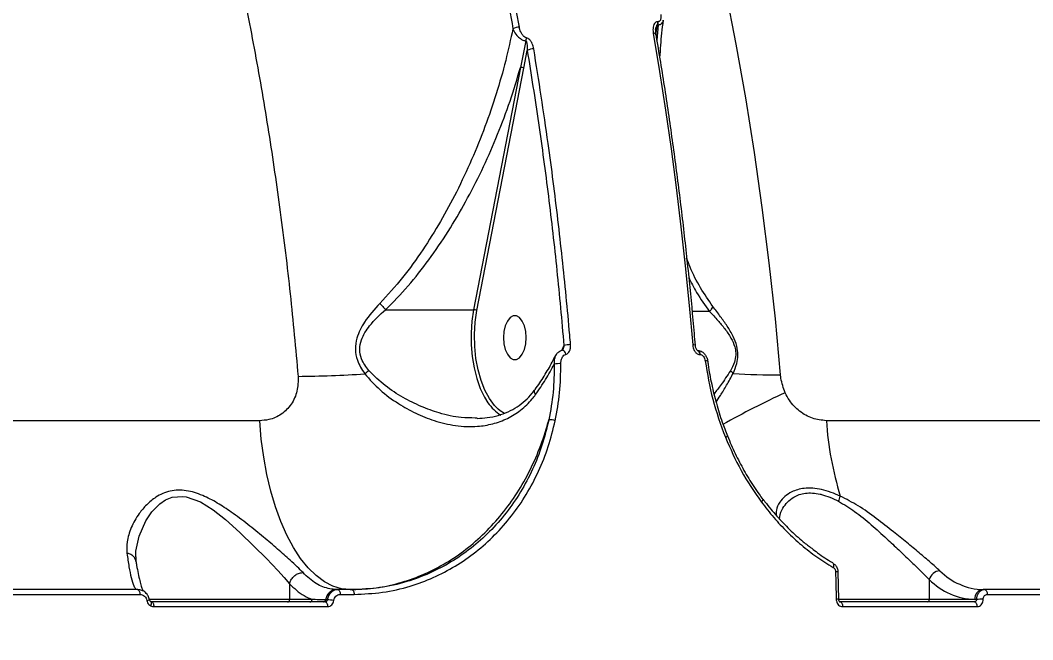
# Model space of a CAD drawing. Header units: millimetres. Extents: x -5517 to 6387, y -5295 to 6147.
# Drawn here: x 2240 to 2446.6, y 1505.1 to 1631.6 of the extents above; entities that cross this region are included whole.
import ezdxf

# ---------------------------------------------------------------- set-up
doc = ezdxf.new("R2010")
doc.units = ezdxf.units.MM
for name, color, linetype in [('DIKOM_ОБЪЕКТ', 7, 'Continuous'), ('DIKOM_РАЗМЕР_ЗОНА', 7, 'Continuous'), ('DIKOM_РАЗМЕР_ОБЪЕКТА', 7, 'Continuous')]:
    doc.layers.add(name, color=color, linetype=linetype)
doc.styles.add('style1', font='arial.ttf', dxfattribs={"width": 0.8})
doc.dimstyles.new('1-50', dxfattribs={"dimtxt": 300, "dimasz": 200, "dimexe": 100, "dimexo": 0, "dimgap": 100, "dimtad": 1, "dimtxsty": 'style1', "dimcen": 200, "dimclrd": 7, "dimclre": 7, "dimclrt": 7, "dimadec": 1, "dimazin": 2, "dimtfac": 1, "dimtmove": 0, "dimatfit": 2, "dimfxl": 0, "dimlwd": 25, "dimlwe": 18, "dimarcsym": 0})

# ---------------------------------------------------------------- blocks, each defined once
blk = doc.blocks.new('*D0')
at = {"layer": 'Defpoints', "color": 0, "transparency": 16777216}
for p in [(3079.07, 4135.26), (-4405.35, -2652.69), (-1397.56, -2652.69)]:
    blk.add_point(p, dxfattribs=at)
at = {"layer": 'DIKOM_РАЗМЕР_ОБЪЕКТА', "color": 7, "lineweight": 18, "transparency": 16777216}
for p, q in [((3079.07, 4135.26), (-4505.35, 4135.26)), ((-1397.56, -2652.69), (-4505.35, -2652.69))]:
    blk.add_line(p, q, dxfattribs=at)
at = {"layer": 'DIKOM_РАЗМЕР_ОБЪЕКТА', "color": 7, "lineweight": 25, "transparency": 16777216}
blk.add_line((-4405.35, 3935.26), (-4405.35, -2452.69), dxfattribs=at)
at = {"layer": 'DIKOM_РАЗМЕР_ОБЪЕКТА', "color": 7, "transparency": 16777216}
for points in [[(-4438.68, 3935.26), (-4372.02, 3935.26), (-4405.35, 4135.26)], [(-4438.68, -2452.69), (-4372.02, -2452.69), (-4405.35, -2652.69)]]:
    blk.add_solid(points, dxfattribs=at)
at = {"layer": 'DIKOM_РАЗМЕР_ОБЪЕКТА', "color": 7, "transparency": 16777216, "insert": (-4658.52, 741.29), "char_height": 300, "attachment_point": 5, "rotation": 90, "style": 'style1'}
blk.add_mtext('6800', dxfattribs=at)
blk = doc.blocks.new('*D1')
at = {"layer": 'Defpoints', "color": 0, "transparency": 16777216}
for p in [(2817.72, 6146.72), (-5067.27, -4152.08), (-1897.56, -4152.08)]:
    blk.add_point(p, dxfattribs=at)
at = {"layer": 'DIKOM_РАЗМЕР_ЗОНА', "color": 7, "lineweight": 18, "transparency": 16777216}
for p, q in [((2817.72, 6146.72), (-5167.27, 6146.72)), ((-1897.56, -4152.08), (-5167.27, -4152.08))]:
    blk.add_line(p, q, dxfattribs=at)
at = {"layer": 'DIKOM_РАЗМЕР_ЗОНА', "color": 7, "lineweight": 25, "transparency": 16777216}
blk.add_line((-5067.27, 5946.72), (-5067.27, -3952.08), dxfattribs=at)
at = {"layer": 'DIKOM_РАЗМЕР_ЗОНА', "color": 7, "transparency": 16777216}
for points in [[(-5100.61, 5946.72), (-5033.94, 5946.72), (-5067.27, 6146.72)], [(-5100.61, -3952.08), (-5033.94, -3952.08), (-5067.27, -4152.08)]]:
    blk.add_solid(points, dxfattribs=at)
at = {"layer": 'DIKOM_РАЗМЕР_ЗОНА', "color": 7, "transparency": 16777216, "insert": (-5320.45, 939.42), "char_height": 300, "attachment_point": 5, "rotation": 90, "style": 'style1'}
blk.add_mtext('10200', dxfattribs=at)
blk = doc.blocks.new('*D2')
at = {"layer": 'Defpoints', "color": 0, "transparency": 16777216}
for p in [(4491.49, 3838.97), (-2445.56, 374.31), (4491.49, -4687.8)]:
    blk.add_point(p, dxfattribs=at)
at = {"layer": 'DIKOM_РАЗМЕР_ОБЪЕКТА', "color": 7, "lineweight": 18, "transparency": 16777216}
for p, q in [((4491.49, 3838.97), (4491.49, -4787.8)), ((-2445.56, 374.31), (-2445.56, -4787.8))]:
    blk.add_line(p, q, dxfattribs=at)
at = {"layer": 'DIKOM_РАЗМЕР_ОБЪЕКТА', "color": 7, "lineweight": 25, "transparency": 16777216}
blk.add_line((-2245.56, -4687.8), (4291.49, -4687.8), dxfattribs=at)
at = {"layer": 'DIKOM_РАЗМЕР_ОБЪЕКТА', "color": 7, "transparency": 16777216}
for points in [[(-2245.56, -4654.47), (-2245.56, -4721.14), (-2445.56, -4687.8)], [(4291.49, -4654.47), (4291.49, -4721.14), (4491.49, -4687.8)]]:
    blk.add_solid(points, dxfattribs=at)
at = {"layer": 'DIKOM_РАЗМЕР_ОБЪЕКТА', "color": 7, "transparency": 16777216, "insert": (1022.97, -4434.63), "char_height": 300, "attachment_point": 5, "style": 'style1'}
blk.add_mtext('6900', dxfattribs=at)
blk = doc.blocks.new('*D3')
at = {"layer": 'Defpoints', "color": 0, "transparency": 16777216}
for p in [(6386.85, 4728.17), (-4131.44, -152.69), (6386.85, -5195.35)]:
    blk.add_point(p, dxfattribs=at)
at = {"layer": 'DIKOM_РАЗМЕР_ЗОНА', "color": 7, "lineweight": 18, "transparency": 16777216}
for p, q in [((6386.85, 4728.17), (6386.85, -5295.35)), ((-4131.44, -152.69), (-4131.44, -5295.35))]:
    blk.add_line(p, q, dxfattribs=at)
at = {"layer": 'DIKOM_РАЗМЕР_ЗОНА', "color": 7, "lineweight": 25, "transparency": 16777216}
blk.add_line((-3931.44, -5195.35), (6186.85, -5195.35), dxfattribs=at)
at = {"layer": 'DIKOM_РАЗМЕР_ЗОНА', "color": 7, "transparency": 16777216}
for points in [[(-3931.44, -5162.02), (-3931.44, -5228.69), (-4131.44, -5195.35)], [(6186.85, -5162.02), (6186.85, -5228.69), (6386.85, -5195.35)]]:
    blk.add_solid(points, dxfattribs=at)
at = {"layer": 'DIKOM_РАЗМЕР_ЗОНА', "color": 7, "transparency": 16777216, "insert": (1127.71, -4942.18), "char_height": 300, "attachment_point": 5, "style": 'style1'}
blk.add_mtext('10500', dxfattribs=at)

msp = doc.modelspace()

# ---------------------------------------------------------------- linework, layer by layer
at = {"layer": 'DIKOM_ОБЪЕКТ', "color": 7, "linetype": 'Continuous', "lineweight": 15}
for p, q in [((2369.697, 1628.611), (2370.052, 1630.653)), ((2370.156, 1630.653), (2369.873, 1627.547)), ((2370.156, 1631.291), (2370.052, 1631.291)), ((2370.052, 1630.653), (2370.156, 1630.653)), ((2343.176, 1627.355), (2342.086, 1621.951)), ((2342.756, 1621.775), (2343.455, 1625.435)), ((2342.086, 1621.951), (2332.52, 1572.478)), ((2333.189, 1572.302), (2342.756, 1621.775)), ((2314.567, 1572.478), (2332.52, 1572.478)), ((2380.669, 1572.123), (2377.071, 1572.123)), ((2350.942, 1565.186), (2350.54, 1564.249)), ((2378.178, 1564.173), (2378.23, 1564.173)), ((2378.664, 1563.33), (2378.739, 1563.33)), ((2380.251, 1561.997), (2380.252, 1562.003)), ((2288.87, 1549.813), (1810.212, 1549.813)), ((2333.259, 1550.353), (2332.846, 1550.365)), ((2704.496, 1549.813), (2404.487, 1549.813)), ((2406.837, 1518.951), (2406.967, 1513.331)), ((2294.982, 1516.507), (2294.982, 1513.311)), ((2425.483, 1517.361), (2425.483, 1513.311)), ((2264.002, 1515.311), (2162.623, 1515.311)), ((2162.968, 1514.352), (2264.432, 1514.352)), ((2304.84, 1515.311), (2304.562, 1515.311)), ((2307.672, 1515.311), (2304.84, 1515.311)), ((2305.303, 1514.352), (2308.138, 1514.352)), ((2436.805, 1515.311), (2436.465, 1515.311)), ((2507.95, 1515.311), (2436.805, 1515.311)), ((2437.32, 1514.352), (2508.464, 1514.352)), ((2294.982, 1513.311), (2266.331, 1513.311)), ((2266.404, 1513.228), (2266.41, 1513.225)), ((2302.255, 1512.811), (2266.844, 1512.811)), ((2299.553, 1513.311), (2294.982, 1513.311)), ((2302.654, 1513.228), (2302.326, 1513.228)), ((2425.483, 1513.311), (2406.924, 1513.311)), ((2434.71, 1512.811), (2407.281, 1512.811)), ((2434.751, 1513.311), (2425.483, 1513.311)), ((2435.111, 1513.311), (2434.751, 1513.311)), ((2267.276, 1511.846), (2302.716, 1511.846)), ((2407.796, 1511.846), (2435.225, 1511.846))]:
    msp.add_line(p, q, dxfattribs=at)
at = {"layer": 'DIKOM_ОБЪЕКТ', "color": 7, "linetype": 'Continuous', "lineweight": 15, "flags": 128}
for points in [[(2395.144, 1559.159), (2394.082, 1570.626), (2392.841, 1582.026), (2391.421, 1593.347), (2389.824, 1604.578), (2388.051, 1615.71), (2386.104, 1626.731), (2383.985, 1637.632), (2381.696, 1648.402), (2379.239, 1659.032), (2376.616, 1669.512), (2373.829, 1679.831), (2370.882, 1689.98), (2367.776, 1699.951), (2364.516, 1709.732), (2361.103, 1719.316), (2357.542, 1728.694), (2353.834, 1737.856), (2349.985, 1746.795)], [(2369.172, 1628.925), (2370.456, 1621.114), (2371.662, 1613.256), (2372.788, 1605.354), (2373.834, 1597.411), (2374.8, 1589.429), (2375.686, 1581.413), (2376.491, 1573.364), (2377.216, 1565.286)], [(2369.669, 1628.779), (2369.667, 1628.786), (2369.635, 1628.833), (2369.566, 1628.872), (2369.463, 1628.901), (2369.33, 1628.919), (2369.172, 1628.925)], [(2332.52, 1572.478), (2332.174, 1570.142), (2332.01, 1567.733), (2332.029, 1565.303), (2332.232, 1562.905), (2332.614, 1560.591), (2333.166, 1558.411), (2333.878, 1556.412), (2334.734, 1554.638), (2335.45, 1553.49)], [(2337.517, 1552.2), (2336.802, 1552.914), (2335.745, 1554.321), (2334.814, 1556.029), (2334.031, 1557.996), (2333.414, 1560.175), (2332.978, 1562.513), (2332.734, 1564.955), (2332.688, 1567.44), (2332.841, 1569.909), (2333.189, 1572.302)], [(2343.24, 1566.77), (2343.146, 1568.038), (2342.872, 1569.203), (2342.44, 1570.171), (2341.885, 1570.864), (2341.252, 1571.225), (2340.592, 1571.225), (2339.959, 1570.864), (2339.404, 1570.171), (2338.972, 1569.203), (2338.698, 1568.038), (2338.604, 1566.77), (2338.698, 1565.503), (2338.972, 1564.337), (2339.404, 1563.369), (2339.959, 1562.677), (2340.592, 1562.316), (2341.252, 1562.316), (2341.885, 1562.677), (2342.44, 1563.369), (2342.872, 1564.337), (2343.146, 1565.503), (2343.24, 1566.77)], [(2378.155, 1564.173), (2378.294, 1564.137), (2378.428, 1564.022), (2378.54, 1563.839), (2378.621, 1563.602), (2378.664, 1563.33)], [(2378.231, 1564.173), (2378.369, 1564.137), (2378.503, 1564.022), (2378.615, 1563.839), (2378.696, 1563.602), (2378.739, 1563.33)], [(2338.843, 1551.288), (2337.957, 1551.842), (2337.517, 1552.2)], [(2307.332, 1515.311), (2305.554, 1515.493), (2303.793, 1516.039), (2302.063, 1516.942), (2300.382, 1518.196), (2298.764, 1519.788), (2297.224, 1521.704), (2295.777, 1523.926), (2294.434, 1526.434), (2293.21, 1529.206), (2292.114, 1532.216), (2291.157, 1535.436), (2290.347, 1538.838), (2289.693, 1542.39), (2289.199, 1546.059), (2288.87, 1549.813)], [(2263.628, 1522.036), (2263.616, 1523.176), (2264.255, 1526.217), (2265.62, 1529.339), (2266.866, 1531.19), (2268.514, 1532.86), (2269.67, 1533.63), (2271.036, 1534.18), (2273.223, 1534.365), (2273.863, 1534.278), (2276.768, 1533.234), (2279.365, 1531.615), (2281.865, 1529.65), (2284.848, 1526.977), (2287.698, 1524.219), (2290.233, 1521.657), (2292.571, 1519.212), (2293.866, 1517.8), (2294.982, 1516.514), (2294.982, 1516.513), (2294.982, 1516.513)], [(2391.511, 1533.724), (2391.53, 1533.682), (2391.524, 1533.616), (2391.489, 1533.533), (2391.425, 1533.434), (2391.337, 1533.325), (2391.226, 1533.208)], [(2405.841, 1520.684), (2405.887, 1520.648), (2405.937, 1520.573), (2405.966, 1520.469), (2405.972, 1520.343), (2405.956, 1520.197), (2405.917, 1520.037), (2405.858, 1519.87)], [(2406.352, 1518.976), (2406.37, 1518.273), (2406.388, 1517.569), (2406.405, 1516.866), (2406.422, 1516.163), (2406.438, 1515.46), (2406.453, 1514.756), (2406.468, 1514.053), (2406.482, 1513.349)], [(2264.002, 1515.311), (2264.084, 1515.293), (2264.163, 1515.239), (2264.236, 1515.151), (2264.3, 1515.032), (2264.354, 1514.888), (2264.394, 1514.722), (2264.421, 1514.541), (2264.432, 1514.352)], [(2304.84, 1515.311), (2304.928, 1515.293), (2305.013, 1515.239), (2305.092, 1515.151), (2305.161, 1515.032), (2305.219, 1514.888), (2305.263, 1514.722), (2305.291, 1514.541), (2305.303, 1514.352)], [(2307.672, 1515.311), (2307.761, 1515.293), (2307.846, 1515.239), (2307.925, 1515.151), (2307.995, 1515.032), (2308.053, 1514.888), (2308.097, 1514.722), (2308.126, 1514.541), (2308.138, 1514.352)], [(2436.805, 1515.311), (2436.903, 1515.293), (2436.997, 1515.239), (2437.085, 1515.151), (2437.162, 1515.032), (2437.226, 1514.888), (2437.275, 1514.722), (2437.306, 1514.541), (2437.32, 1514.352)], [(2266.634, 1512.871), (2266.687, 1512.835), (2266.724, 1512.774), (2266.744, 1512.689), (2266.748, 1512.584), (2266.733, 1512.462), (2266.702, 1512.325), (2266.655, 1512.178), (2266.593, 1512.026)], [(2266.844, 1512.811), (2266.926, 1512.793), (2267.006, 1512.738), (2267.079, 1512.65), (2267.144, 1512.53), (2267.198, 1512.385), (2267.239, 1512.218), (2267.265, 1512.036), (2267.276, 1511.846)], [(2302.255, 1512.811), (2302.343, 1512.793), (2302.427, 1512.738), (2302.506, 1512.65), (2302.575, 1512.53), (2302.633, 1512.385), (2302.676, 1512.218), (2302.704, 1512.036), (2302.716, 1511.846)], [(2407.281, 1512.811), (2407.379, 1512.793), (2407.474, 1512.738), (2407.562, 1512.65), (2407.639, 1512.53), (2407.703, 1512.385), (2407.752, 1512.218), (2407.783, 1512.036), (2407.796, 1511.846)], [(2434.71, 1512.811), (2434.809, 1512.793), (2434.903, 1512.738), (2434.991, 1512.65), (2435.068, 1512.53), (2435.132, 1512.385), (2435.181, 1512.218), (2435.212, 1512.036), (2435.225, 1511.846)]]:
    msp.add_lwpolyline(points, dxfattribs=at)
at = {"layer": 'DIKOM_ОБЪЕКТ', "color": 7, "linetype": 'Continuous', "lineweight": 15}
for centre, radius, start, end in [((2341.842, 1627.212), 2.951, 89.80092, 116.17634), ((2368.18, 1630.973), 1.898, 350.3069, 9.67171), ((2368.285, 1630.973), 1.898, 350.3069, 9.67171), ((2341.103, 1628.052), 2.187, 341.39725, 358.85792), ((2344.769, 1622.767), 2.973, 89.53654, 116.21773), ((2342.1, 1620.641), 1.311, 59.98048, 90.60947), ((2332.534, 1571.167), 1.311, 59.97956, 90.61039), ((2350.368, 1563.279), 0.979, 5.982, 71.04957), ((2352.262, 1559.895), 5.453, 89.62833, 104.00532), ((2377.361, 1564.629), 0.673, 59.41809, 102.4955), ((2379.976, 1561.148), 0.898, 72.12882, 103.28734), ((2339.342, 1521.974), 47.357, 126.51383, 127.81567), ((2349.884, 1556.857), 4.608, 84.78656, 101.47174), ((2383.33, 1557.715), 2.77, 39.64951, 55.43714), ((2294.106, 1804.707), 245.855, 270.60733, 273.77814), ((2394.586, 1687.624), 128.467, 265.9276, 270.24875), ((2469.684, 1394.927), 176.649, 114.6197, 119.25737), ((2342.473, 1558.129), 8.417, 213.44022, 238.47464), ((2348.123, 1547.044), 2.964, 69.21853, 95.06219), ((2471.867, 1554.276), 67.527, 183.7892, 197.11386), ((2383.652, 1547.261), 0.852, 285.41071, 318.73559), ((2401.227, 1535.866), 6.275, 336.46141, 346.53851), ((2406.501, 1517.154), 1.827, 79.40969, 94.69099), ((2427.79, 1516.798), 2.375, 93.66003, 166.28718), ((2436.94, 1528.424), 13.122, 224.85941, 267.92787), ((2435.249, 1527.08), 13.778, 224.85912, 267.92831), ((2304.657, 1512.968), 2.345, 92.33109, 173.63232), ((2436.62, 1513.444), 1.874, 94.73738, 184.05987), ((2265.525, 1515.833), 2.754, 276.86758, 288.74756), ((2294.504, 1513.289), 0.479, 272.94089, 2.64667), ((2299.075, 1513.289), 0.478, 272.92627, 2.66129), ((2301.86, 1513.28), 0.469, 272.33081, 353.63408), ((2302.752, 1507.065), 6.163, 78.21796, 90.91084), ((2406.632, 1510.908), 2.446, 82.11892, 93.50849), ((2425.015, 1513.278), 0.468, 274.73791, 4.0536), ((2436.434, 1490.428), 22.921, 89.87892, 93.30995)]:
    msp.add_arc(centre, radius, start, end, dxfattribs=at)
for points, knots in [([(2100.418, 1879.213), (2102.943, 1879.201), (2109.174, 1879.171), (2119.089, 1877.827), (2130.12, 1875.291), (2141.159, 1871.512), (2152.17, 1866.498), (2163.112, 1860.223), (2173.731, 1852.838), (2184.001, 1844.396), (2193.901, 1834.977), (2203.606, 1824.415), (2213.072, 1812.698), (2222.26, 1799.84), (2230.961, 1786.135), (2239.157, 1771.653), (2246.843, 1756.479), (2254.151, 1740.353), (2261.038, 1723.292), (2267.471, 1705.332), (2272.922, 1688.084), (2277.507, 1671.763), (2281.353, 1656.49), (2284.852, 1640.86), (2287.989, 1624.926), (2290.751, 1608.764), (2293.134, 1592.36), (2295.168, 1575.73), (2296.197, 1564.487), (2296.712, 1558.866)], [0, 0, 0, 0, 0.0269364, 0.0664877, 0.1060694, 0.1456204, 0.1863268, 0.2270666, 0.267773, 0.3071933, 0.3466441, 0.3860645, 0.426635, 0.4672388, 0.5078092, 0.547136, 0.5864932, 0.62582, 0.6662929, 0.7067988, 0.7472716, 0.778685, 0.8100986, 0.8417627, 0.873427, 0.9049435, 0.9364601, 0.96823, 1, 1, 1, 1]), ([(2326.053, 1695.145), (2327.457, 1689.902), (2330.267, 1679.415), (2334.045, 1663.222), (2337.524, 1646.732), (2339.535, 1635.484), (2340.54, 1629.86)], [0, 0, 0, 0, 0.2490973, 0.498195, 0.7490973, 1, 1, 1, 1]), ([(2341.852, 1630.163), (2340.852, 1635.759), (2338.852, 1646.951), (2335.377, 1663.442), (2331.585, 1679.715), (2328.749, 1690.302), (2327.331, 1695.596)], [0, 0, 0, 0, 0.2490971, 0.4981934, 0.7490964, 1, 1, 1, 1]), ([(2370.703, 1632.766), (2370.731, 1632.489), (2370.771, 1632.091), (2370.64, 1631.643), (2370.495, 1631.425), (2370.326, 1631.309), (2370.209, 1631.297), (2370.156, 1631.291)], [0, 0, 0, 0, 0.4370811, 0.6288711, 0.7909083, 0.9060555, 1, 1, 1, 1]), ([(2340.54, 1629.86), (2340.071, 1627.692), (2339.109, 1623.247), (2337.183, 1616.567), (2334.869, 1609.805), (2332.164, 1603.099), (2329.134, 1596.64), (2325.818, 1590.489), (2322.169, 1584.635), (2318.116, 1578.947), (2314.965, 1575.501), (2313.39, 1573.779)], [0, 0, 0, 0, 0.1079569, 0.2212637, 0.3345715, 0.4497835, 0.5649864, 0.672071, 0.7791293, 0.8896208, 1, 1, 1, 1]), ([(2340.54, 1629.86), (2340.574, 1629.77), (2340.753, 1629.292), (2341.217, 1628.552), (2341.951, 1627.88), (2342.594, 1627.499), (2342.978, 1627.404), (2343.176, 1627.355)], [0, 0, 0, 0, 0.0825427, 0.4350692, 0.6772448, 0.8330029, 1, 1, 1, 1]), ([(2343.29, 1628.009), (2343.172, 1628.049), (2342.936, 1628.131), (2342.569, 1628.463), (2342.168, 1629.052), (2341.945, 1629.674), (2341.867, 1630.084), (2341.852, 1630.163)], [0, 0, 0, 0, 0.1456017, 0.2899714, 0.5321021, 0.9098136, 1, 1, 1, 1]), ([(2370.052, 1631.291), (2369.969, 1631.282), (2369.785, 1631.262), (2369.518, 1631.074), (2369.281, 1630.716), (2369.092, 1630.044), (2369.096, 1629.408), (2369.164, 1628.978), (2369.172, 1628.925)], [0, 0, 0, 0, 0.092775, 0.2061849, 0.3692788, 0.572431, 0.9471575, 1, 1, 1, 1]), ([(2369.652, 1629.707), (2369.682, 1629.864), (2369.734, 1630.128), (2369.84, 1630.435), (2369.936, 1630.594), (2370.004, 1630.643), (2370.034, 1630.652), (2370.049, 1630.653), (2370.052, 1630.653)], [0, 0, 0, 0, 0.439634, 0.7424773, 0.9023738, 0.9512763, 0.9924185, 1, 1, 1, 1]), ([(2370.156, 1630.653), (2370.26, 1630.663), (2370.488, 1630.684), (2370.812, 1630.826), (2371.073, 1631.095), (2371.226, 1631.365), (2371.216, 1631.549), (2371.215, 1631.579)], [0, 0, 0, 0, 0.1760346, 0.3839592, 0.6532758, 0.9438268, 1, 1, 1, 1]), ([(2371.189, 1631.581), (2371.071, 1630.703), (2370.729, 1628.163), (2370.569, 1625.638), (2370.464, 1623.986)], [0, 0, 0, 0, 0.3455417, 1, 1, 1, 1]), ([(2344.793, 1625.74), (2344.776, 1625.828), (2344.696, 1626.263), (2344.458, 1626.923), (2344.037, 1627.537), (2343.653, 1627.882), (2343.411, 1627.967), (2343.29, 1628.009)], [0, 0, 0, 0, 0.0950939, 0.4719648, 0.7157787, 0.8572412, 1, 1, 1, 1]), ([(2369.654, 1629.694), (2369.648, 1629.665), (2369.612, 1629.492), (2369.608, 1629.172), (2369.661, 1628.886), (2369.681, 1628.778)], [0, 0, 0, 0, 0.1120759, 0.6652091, 1, 1, 1, 1]), ([(2369.669, 1628.779), (2369.991, 1626.857), (2370.924, 1621.284), (2372.35, 1611.987), (2373.895, 1600.865), (2375.28, 1589.663), (2376.484, 1578.591), (2377.258, 1570.425), (2377.634, 1566.023), (2377.704, 1565.209)], [0, 0, 0, 0, 0.0925235, 0.2683114, 0.4441009, 0.6198878, 0.7956733, 0.9622072, 1, 1, 1, 1]), ([(2343.176, 1627.355), (2343.198, 1627.337), (2343.24, 1627.303), (2343.304, 1627.185), (2343.387, 1626.928), (2343.461, 1626.401), (2343.474, 1625.872), (2343.458, 1625.509), (2343.455, 1625.435)], [0, 0, 0, 0, 0.0461215, 0.0901427, 0.2101273, 0.4598253, 0.8891843, 1, 1, 1, 1]), ([(2352.297, 1565.348), (2352.241, 1566.006), (2351.96, 1569.295), (2351.173, 1577.827), (2349.766, 1590.89), (2347.624, 1607.785), (2345.806, 1619.317), (2344.793, 1625.74)], [0, 0, 0, 0, 0.0321659, 0.1608353, 0.4182085, 0.6759573, 1, 1, 1, 1]), ([(2343.455, 1625.435), (2344.24, 1620.51), (2345.811, 1610.659), (2347.807, 1595.654), (2349.561, 1580.505), (2350.482, 1570.293), (2350.942, 1565.186)], [0, 0, 0, 0, 0.2493137, 0.4986283, 0.7493139, 1, 1, 1, 1]), ([(2314.567, 1572.478), (2314.746, 1572.65), (2316.54, 1574.383), (2319.764, 1577.91), (2323.974, 1583.363), (2327.838, 1589.169), (2331.393, 1595.323), (2334.61, 1601.704), (2337.489, 1608.32), (2340.033, 1615.073), (2341.402, 1619.658), (2342.086, 1621.951)], [0, 0, 0, 0, 0.012974, 0.1306092, 0.2483381, 0.370448, 0.4925894, 0.618292, 0.7440048, 0.8720022, 1, 1, 1, 1]), ([(2381.336, 1573.123), (2380.467, 1574.376), (2378.718, 1576.897), (2377.012, 1580.274), (2376.21, 1582.381), (2375.978, 1582.989)], [0, 0, 0, 0, 0.4127239, 0.8303918, 1, 1, 1, 1]), ([(2376.401, 1579.108), (2376.917, 1578.052), (2378.137, 1575.557), (2379.747, 1573.381), (2380.676, 1572.125)], [0, 0, 0, 0, 0.4234532, 1, 1, 1, 1]), ([(2313.39, 1573.779), (2312.281, 1572.55), (2310.76, 1570.866), (2309.337, 1568.384), (2308.601, 1566.549), (2308.281, 1564.418), (2308.732, 1561.827), (2309.73, 1560.28), (2310.306, 1559.386)], [0, 0, 0, 0, 0.3030729, 0.4152376, 0.5295141, 0.6687554, 0.8085416, 1, 1, 1, 1]), ([(2311.164, 1560.036), (2310.582, 1560.796), (2309.59, 1562.091), (2309.139, 1564.386), (2309.522, 1566.244), (2310.31, 1567.823), (2311.846, 1569.98), (2313.387, 1571.46), (2314.558, 1572.48), (2314.559, 1572.481)], [0, 0, 0, 0, 0.1886153, 0.3216659, 0.455548, 0.5691419, 0.6831255, 0.9996828, 1, 1, 1, 1]), ([(2313.39, 1573.779), (2313.42, 1573.749), (2313.633, 1573.533), (2314.065, 1573.075), (2314.386, 1572.689), (2314.559, 1572.481)], [0, 0, 0, 0, 0.069976, 0.4978355, 1, 1, 1, 1]), ([(2314.559, 1572.481), (2314.56, 1572.48), (2314.562, 1572.479), (2314.565, 1572.478), (2314.567, 1572.478), (2314.567, 1572.478)], [0, 0, 0, 0, 0.342505, 0.8205287, 1, 1, 1, 1]), ([(2380.676, 1572.125), (2380.675, 1572.125), (2380.674, 1572.124), (2380.671, 1572.123), (2380.669, 1572.123), (2380.669, 1572.123)], [0, 0, 0, 0, 0.2926691, 0.6723872, 1, 1, 1, 1]), ([(2380.669, 1572.123), (2381.227, 1571.513), (2382.247, 1570.398), (2383.757, 1568.624), (2384.981, 1566.876), (2385.792, 1565.156), (2385.997, 1563.944), (2386, 1562.86), (2385.73, 1561.511), (2385.207, 1560.554), (2384.902, 1559.995)], [0, 0, 0, 0, 0.1920658, 0.3511797, 0.509487, 0.6344332, 0.7186479, 0.742087, 0.8495973, 1, 1, 1, 1]), ([(2380.676, 1572.125), (2380.822, 1572.287), (2381.087, 1572.58), (2381.266, 1572.927), (2381.326, 1573.093), (2381.336, 1573.123)], [0, 0, 0, 0, 0.4994533, 0.9073093, 1, 1, 1, 1]), ([(2385.463, 1559.482), (2385.738, 1560.12), (2386.216, 1561.232), (2386.505, 1563.18), (2386.258, 1565.15), (2385.441, 1567.185), (2384.261, 1569.157), (2382.835, 1571.173), (2381.861, 1572.441), (2381.336, 1573.123)], [0, 0, 0, 0, 0.1507876, 0.262543, 0.3758314, 0.5043735, 0.6581118, 0.8160026, 1, 1, 1, 1]), ([(2349.182, 1562.929), (2349.247, 1563.075), (2349.418, 1563.456), (2349.903, 1563.892), (2350.356, 1564.178), (2350.609, 1564.191), (2350.623, 1564.192)], [0, 0, 0, 0, 0.238088, 0.6202609, 0.9793827, 1, 1, 1, 1]), ([(2350.597, 1564.19), (2350.595, 1564.189), (2350.581, 1564.184), (2350.619, 1564.21), (2350.668, 1564.278), (2350.695, 1564.347), (2350.705, 1564.373)], [0, 0, 0, 0, 0.0715267, 0.4240642, 0.7839669, 1, 1, 1, 1]), ([(2350.942, 1565.186), (2350.909, 1565.019), (2350.856, 1564.743), (2350.746, 1564.478), (2350.703, 1564.374)], [0, 0, 0, 0, 0.6096793, 1, 1, 1, 1]), ([(2351.342, 1563.381), (2351.376, 1563.391), (2351.529, 1563.432), (2351.799, 1563.605), (2352.1, 1564.008), (2352.307, 1564.615), (2352.3, 1565.098), (2352.297, 1565.348)], [0, 0, 0, 0, 0.0490806, 0.2179017, 0.4266577, 0.7022433, 1, 1, 1, 1]), ([(2377.216, 1565.286), (2377.245, 1565.082), (2377.309, 1564.638), (2377.576, 1564.047), (2377.934, 1563.62), (2378.302, 1563.376), (2378.543, 1563.346), (2378.664, 1563.33)], [0, 0, 0, 0, 0.2267649, 0.49197, 0.6959513, 0.8476925, 1, 1, 1, 1]), ([(2377.706, 1565.207), (2377.707, 1565.195), (2377.711, 1565.01), (2377.795, 1564.712), (2377.947, 1564.408), (2378.066, 1564.259), (2378.138, 1564.196), (2378.181, 1564.171), (2378.181, 1564.171), (2378.181, 1564.171)], [0, 0, 0, 0, 0.0276258, 0.4258604, 0.6550375, 0.7883168, 0.8759308, 0.9422925, 1, 1, 1, 1]), ([(2378.23, 1564.155), (2378.38, 1564.15), (2378.714, 1564.138), (2379.198, 1563.89), (2379.66, 1563.476), (2380.035, 1562.864), (2380.216, 1562.338), (2380.244, 1562.033), (2380.247, 1562.002)], [0, 0, 0, 0, 0.1400871, 0.3128276, 0.4978417, 0.7168502, 0.9707254, 1, 1, 1, 1]), ([(2344.991, 1556.097), (2345.01, 1556.121), (2345.729, 1557.05), (2346.927, 1558.939), (2348.297, 1561.203), (2348.929, 1562.54), (2349.117, 1562.938)], [0, 0, 0, 0, 0.0107307, 0.4189126, 0.8270855, 1, 1, 1, 1]), ([(2349.182, 1562.91), (2349.093, 1562.721), (2348.88, 1562.269), (2348.935, 1561.703), (2348.967, 1561.373)], [0, 0, 0, 0, 0.415945, 1, 1, 1, 1]), ([(2350.302, 1561.446), (2350.315, 1561.695), (2350.342, 1562.188), (2350.586, 1562.788), (2350.926, 1563.218), (2351.207, 1563.328), (2351.342, 1563.381)], [0, 0, 0, 0, 0.2974588, 0.5890454, 0.8028378, 1, 1, 1, 1]), ([(2378.739, 1563.33), (2378.794, 1563.326), (2378.935, 1563.313), (2379.173, 1563.189), (2379.439, 1562.923), (2379.668, 1562.517), (2379.736, 1562.188), (2379.77, 1562.022)], [0, 0, 0, 0, 0.1034275, 0.2624368, 0.461162, 0.7282095, 1, 1, 1, 1]), ([(2379.77, 1562.022), (2380.207, 1559.395), (2381.094, 1554.074), (2382.943, 1549.005), (2383.879, 1546.439)], [0, 0, 0, 0, 0.4937913, 1, 1, 1, 1]), ([(2380.283, 1562.001), (2380.313, 1561.737), (2380.492, 1560.151), (2381.06, 1557.258), (2382.003, 1553.359), (2383.086, 1549.826), (2383.947, 1547.649), (2384.319, 1546.708)], [0, 0, 0, 0, 0.0505459, 0.3034146, 0.556117, 0.8082345, 1, 1, 1, 1]), ([(2332.846, 1550.365), (2331.902, 1550.364), (2329.465, 1550.362), (2325.726, 1551.251), (2321.751, 1552.674), (2318.048, 1554.543), (2314.363, 1556.878), (2312.24, 1558.974), (2311.164, 1560.036)], [0, 0, 0, 0, 0.1225331, 0.3161703, 0.4778725, 0.6426209, 0.818883, 1, 1, 1, 1]), ([(2345.156, 1555.143), (2345.862, 1556.164), (2347.281, 1558.216), (2348.403, 1560.318), (2348.967, 1561.373)], [0, 0, 0, 0, 0.497868, 1, 1, 1, 1]), ([(2348.967, 1561.373), (2348.942, 1559.461), (2348.891, 1555.61), (2348.206, 1551.877), (2347.861, 1549.997)], [0, 0, 0, 0, 0.4964825, 1, 1, 1, 1]), ([(2349.174, 1549.815), (2349.522, 1551.71), (2350.223, 1555.527), (2350.276, 1559.464), (2350.302, 1561.446)], [0, 0, 0, 0, 0.4964929, 1, 1, 1, 1]), ([(2384.902, 1559.995), (2384.258, 1559.014), (2383.1, 1557.249), (2382.038, 1555.905), (2381.567, 1555.309)], [0, 0, 0, 0, 0.5560419, 1, 1, 1, 1]), ([(2296.712, 1558.866), (2296.702, 1557.844), (2296.681, 1555.786), (2295.396, 1553.057), (2293.367, 1551.025), (2291.058, 1549.965), (2289.495, 1549.857), (2288.87, 1549.813)], [0, 0, 0, 0, 0.209908, 0.4228949, 0.6382596, 0.8553552, 1, 1, 1, 1]), ([(2310.306, 1559.386), (2311.313, 1558.252), (2313.363, 1555.943), (2316.985, 1553.345), (2320.702, 1551.259), (2324.614, 1549.685), (2328.869, 1548.675), (2332.912, 1548.515), (2336.47, 1549.095), (2339.444, 1550.183), (2342.181, 1551.89), (2344.03, 1553.655), (2344.936, 1554.852), (2345.156, 1555.143)], [0, 0, 0, 0, 0.1053252, 0.214548, 0.3102862, 0.4080602, 0.5195927, 0.6352767, 0.7180655, 0.8031651, 0.8862428, 0.9724041, 1, 1, 1, 1]), ([(2381.992, 1553.573), (2382.277, 1554.022), (2382.926, 1555.044), (2384.147, 1557.005), (2385.022, 1558.652), (2385.463, 1559.482)], [0, 0, 0, 0, 0.2801917, 0.637586, 1, 1, 1, 1]), ([(2396.094, 1555.517), (2395.734, 1556.497), (2395.336, 1557.581), (2395.176, 1558.823), (2395.155, 1559.044), (2395.144, 1559.159)], [0, 0, 0, 0, 0.8217565, 0.9078695, 1, 1, 1, 1]), ([(2333.245, 1550.296), (2333.93, 1550.325), (2335.386, 1550.387), (2337.497, 1550.842), (2339.545, 1551.58), (2341.398, 1552.596), (2343.04, 1553.882), (2344.236, 1555.062), (2344.805, 1555.89), (2344.968, 1556.126)], [0, 0, 0, 0, 0.1487303, 0.3160191, 0.4789126, 0.6371468, 0.7901155, 0.9401412, 1, 1, 1, 1]), ([(2345.156, 1555.143), (2345.139, 1555.171), (2345.072, 1555.283), (2344.943, 1555.556), (2344.869, 1555.884), (2344.982, 1556.028), (2345.027, 1556.085)], [0, 0, 0, 0, 0.0693641, 0.2759685, 0.7123543, 1, 1, 1, 1]), ([(2404.487, 1549.813), (2403.526, 1549.91), (2401.622, 1550.102), (2398.983, 1551.618), (2397.12, 1553.543), (2396.364, 1554.998), (2396.094, 1555.517)], [0, 0, 0, 0, 0.2885675, 0.57163, 0.8470392, 1, 1, 1, 1]), ([(2307.332, 1515.311), (2308.915, 1515.37), (2312.081, 1515.488), (2316.78, 1516.43), (2321.375, 1517.942), (2325.803, 1520.055), (2330.01, 1522.729), (2333.929, 1525.96), (2337.517, 1529.694), (2340.725, 1533.883), (2343.493, 1538.492), (2345.794, 1543.452), (2347.15, 1547.356), (2347.747, 1549.572), (2347.861, 1549.997)], [0, 0, 0, 0, 0.0874428, 0.1748871, 0.2633132, 0.3520181, 0.4404468, 0.5297498, 0.6193389, 0.7086415, 0.7985501, 0.8887511, 0.9786595, 1, 1, 1, 1]), ([(2347.861, 1549.997), (2347.433, 1548.258), (2346.575, 1544.774), (2344.601, 1539.842), (2342.159, 1535.199), (2339.21, 1530.937), (2335.828, 1527.094), (2332.058, 1523.721), (2327.941, 1520.88), (2323.547, 1518.582), (2318.681, 1516.777), (2313.372, 1515.554), (2309.572, 1515.392), (2307.672, 1515.311)], [0, 0, 0, 0, 0.0883732, 0.1770247, 0.2653928, 0.3537671, 0.4424264, 0.5308007, 0.6189456, 0.707372, 0.7955212, 0.8977595, 1, 1, 1, 1]), ([(2308.138, 1514.352), (2310.076, 1514.434), (2313.953, 1514.6), (2319.37, 1515.851), (2324.336, 1517.696), (2328.821, 1520.046), (2333.024, 1522.951), (2336.873, 1526.4), (2340.327, 1530.329), (2343.339, 1534.687), (2345.837, 1539.433), (2347.856, 1544.476), (2348.735, 1548.037), (2349.174, 1549.815)], [0, 0, 0, 0, 0.1021837, 0.2043679, 0.2924898, 0.3808915, 0.4690131, 0.5574037, 0.6460763, 0.734467, 0.8228832, 0.9115802, 1, 1, 1, 1]), ([(2383.879, 1546.439), (2384.895, 1544.117), (2386.951, 1539.418), (2389.79, 1535.294), (2391.226, 1533.208)], [0, 0, 0, 0, 0.4941715, 1, 1, 1, 1]), ([(2384.323, 1546.71), (2384.566, 1546.092), (2385.287, 1544.262), (2386.723, 1541.339), (2388.621, 1537.972), (2390.244, 1535.44), (2391.273, 1534.086), (2391.536, 1533.741)], [0, 0, 0, 0, 0.1318473, 0.3903408, 0.6500109, 0.9106981, 1, 1, 1, 1]), ([(2297.719, 1518.793), (2297.338, 1519.181), (2296.575, 1519.958), (2294.852, 1521.553), (2292.57, 1523.579), (2289.65, 1526.058), (2286.484, 1528.641), (2283.321, 1531.016), (2280.245, 1533.054), (2277.191, 1534.665), (2274.44, 1535.533), (2272.218, 1535.665), (2270.585, 1535.467), (2269.064, 1534.958), (2267.397, 1534.053), (2265.749, 1532.684), (2263.992, 1530.574), (2262.562, 1527.989), (2261.711, 1525.19), (2261.765, 1523.506), (2261.789, 1522.738)], [0, 0, 0, 0, 0.0450802, 0.0901826, 0.1588891, 0.2276837, 0.2984037, 0.3691129, 0.4250476, 0.4808188, 0.5408186, 0.5713834, 0.6019542, 0.6344661, 0.6670298, 0.7198463, 0.7727699, 0.8528827, 0.9329861, 1, 1, 1, 1]), ([(2407.33, 1534.405), (2406.698, 1534.674), (2405.42, 1535.219), (2403.522, 1535.778), (2401.67, 1536.071), (2399.506, 1536.039), (2397.529, 1535.438), (2395.942, 1534.359), (2394.862, 1533.079), (2394.234, 1531.778), (2394.225, 1530.866), (2394.222, 1530.539)], [0, 0, 0, 0, 0.0889764, 0.1798801, 0.2691119, 0.3614011, 0.5230277, 0.6423416, 0.7651002, 0.9157895, 1, 1, 1, 1]), ([(2394.939, 1529.762), (2394.943, 1529.906), (2394.962, 1530.678), (2395.494, 1531.859), (2396.485, 1533.232), (2397.936, 1534.382), (2399.731, 1535.029), (2401.646, 1535.095), (2402.775, 1534.924), (2403.965, 1534.63), (2405.219, 1534.215), (2406.388, 1533.647), (2406.98, 1533.359)], [0, 0, 0, 0, 0.0378996, 0.2038048, 0.3301005, 0.4596363, 0.6271362, 0.7123363, 0.8006097, 0.813312, 0.9053769, 1, 1, 1, 1]), ([(2391.226, 1533.208), (2392.055, 1532.136), (2393.713, 1529.992), (2396.453, 1527.075), (2399.388, 1524.383), (2402.515, 1521.937), (2404.743, 1520.559), (2405.858, 1519.87)], [0, 0, 0, 0, 0.1978357, 0.3955016, 0.5931689, 0.7965815, 1, 1, 1, 1]), ([(2391.591, 1533.791), (2391.714, 1533.618), (2392.579, 1532.4), (2394.368, 1530.314), (2396.965, 1527.578), (2399.35, 1525.385), (2400.911, 1524.207), (2401.493, 1523.768)], [0, 0, 0, 0, 0.0436019, 0.3078535, 0.573918, 0.8411896, 1, 1, 1, 1]), ([(2406.98, 1533.359), (2408.086, 1532.695), (2410.411, 1531.3), (2413.644, 1528.587), (2416.62, 1525.902), (2419.278, 1523.414), (2421.6, 1521.192), (2423.747, 1519.119), (2424.904, 1517.947), (2425.483, 1517.361)], [0, 0, 0, 0, 0.1463747, 0.3075797, 0.4690092, 0.6020966, 0.7351114, 0.867645, 1, 1, 1, 1]), ([(2427.638, 1519.169), (2427.021, 1519.724), (2425.784, 1520.836), (2423.452, 1522.813), (2420.911, 1524.934), (2417.984, 1527.313), (2414.693, 1529.879), (2411.092, 1532.475), (2408.555, 1533.776), (2407.33, 1534.405)], [0, 0, 0, 0, 0.1316549, 0.2634893, 0.3951391, 0.5268757, 0.6882974, 0.8495365, 1, 1, 1, 1]), ([(2261.789, 1522.738), (2261.924, 1521.773), (2262.197, 1519.827), (2262.67, 1517.569), (2263.128, 1516.155), (2263.56, 1515.427), (2263.805, 1515.35), (2263.928, 1515.311)], [0, 0, 0, 0, 0.2106499, 0.4247508, 0.6762109, 0.8374034, 1, 1, 1, 1]), ([(2263.586, 1521.117), (2263.578, 1521.21), (2263.551, 1521.535), (2263.212, 1522.026), (2262.644, 1522.482), (2262.119, 1522.677), (2261.835, 1522.73), (2261.789, 1522.738)], [0, 0, 0, 0, 0.1162, 0.4048984, 0.6936148, 0.9507699, 1, 1, 1, 1]), ([(2401.493, 1523.768), (2401.887, 1523.458), (2403.25, 1522.388), (2404.727, 1521.397), (2405.832, 1520.801), (2405.885, 1520.772)], [0, 0, 0, 0, 0.2795266, 0.9653383, 1, 1, 1, 1]), ([(2263.589, 1522.037), (2263.574, 1521.735), (2263.557, 1521.395), (2263.629, 1521.117), (2263.638, 1521.084)], [0, 0, 0, 0, 0.8832186, 1, 1, 1, 1]), ([(2263.627, 1521.123), (2263.668, 1520.855), (2263.812, 1519.908), (2264.072, 1518.562), (2264.4, 1517.104), (2264.705, 1516.031), (2264.957, 1515.328), (2265.064, 1515.11), (2265.108, 1515.022)], [0, 0, 0, 0, 0.0821098, 0.290127, 0.4974243, 0.7020418, 0.8789646, 1, 1, 1, 1]), ([(2405.836, 1520.662), (2405.917, 1520.62), (2406.197, 1520.473), (2406.551, 1520.021), (2406.814, 1519.459), (2406.806, 1519.082), (2406.803, 1518.95)], [0, 0, 0, 0, 0.1326323, 0.4638558, 0.8123012, 1, 1, 1, 1]), ([(2294.982, 1516.513), (2295.056, 1516.77), (2295.204, 1517.283), (2295.724, 1517.966), (2296.398, 1518.485), (2297.056, 1518.735), (2297.498, 1518.793), (2297.678, 1518.793), (2297.719, 1518.793)], [0, 0, 0, 0, 0.2123505, 0.4246935, 0.6370309, 0.849371, 0.9654987, 1, 1, 1, 1]), ([(2304.562, 1515.311), (2303.632, 1515.42), (2301.746, 1515.642), (2299.455, 1517.071), (2298.146, 1518.37), (2297.719, 1518.793)], [0, 0, 0, 0, 0.395874, 0.8032261, 1, 1, 1, 1]), ([(2405.858, 1519.87), (2405.941, 1519.809), (2406.108, 1519.687), (2406.277, 1519.398), (2406.343, 1519.148), (2406.35, 1519.006), (2406.352, 1518.976)], [0, 0, 0, 0, 0.3056872, 0.6116129, 0.9180215, 1, 1, 1, 1]), ([(2294.982, 1516.513), (2294.982, 1516.512), (2294.982, 1516.51), (2294.982, 1516.508), (2294.982, 1516.507)], [0, 0, 0, 0, 0.8019242, 1, 1, 1, 1]), ([(2294.982, 1516.507), (2295.437, 1516.058), (2296.397, 1515.108), (2297.927, 1514.017), (2299.009, 1513.547), (2299.553, 1513.311)], [0, 0, 0, 0, 0.3093536, 0.653215, 1, 1, 1, 1]), ([(2266.404, 1513.228), (2266.329, 1513.506), (2266.178, 1514.069), (2265.609, 1514.751), (2264.859, 1515.221), (2264.287, 1515.281), (2264.002, 1515.311)], [0, 0, 0, 0, 0.2425061, 0.4917043, 0.7472645, 1, 1, 1, 1]), ([(2264.432, 1514.352), (2264.6, 1514.334), (2264.936, 1514.298), (2265.38, 1514.017), (2265.719, 1513.607), (2265.81, 1513.266), (2265.854, 1513.099)], [0, 0, 0, 0, 0.2566136, 0.5136548, 0.76122, 1, 1, 1, 1]), ([(2304.84, 1515.311), (2304.801, 1515.31), (2304.512, 1515.305), (2303.973, 1515.167), (2303.332, 1514.713), (2302.846, 1514.046), (2302.718, 1513.501), (2302.654, 1513.228)], [0, 0, 0, 0, 0.0372389, 0.278112, 0.5188693, 0.7593857, 1, 1, 1, 1]), ([(2304.011, 1513.099), (2304.048, 1513.263), (2304.122, 1513.591), (2304.408, 1513.992), (2304.788, 1514.265), (2305.108, 1514.348), (2305.28, 1514.351), (2305.303, 1514.352)], [0, 0, 0, 0, 0.240744, 0.4813425, 0.7220788, 0.9628223, 1, 1, 1, 1]), ([(2436.805, 1515.311), (2436.679, 1515.301), (2436.361, 1515.277), (2435.882, 1515.038), (2435.451, 1514.586), (2435.161, 1513.986), (2435.128, 1513.536), (2435.111, 1513.311)], [0, 0, 0, 0, 0.1407387, 0.3554598, 0.570301, 0.7851659, 1, 1, 1, 1]), ([(2436.483, 1513.349), (2436.49, 1513.462), (2436.504, 1513.687), (2436.646, 1513.988), (2436.859, 1514.215), (2437.098, 1514.335), (2437.257, 1514.347), (2437.32, 1514.352)], [0, 0, 0, 0, 0.2151413, 0.4301999, 0.6450456, 0.8594713, 1, 1, 1, 1]), ([(2265.854, 1513.099), (2265.895, 1512.942), (2265.978, 1512.627), (2266.253, 1512.256), (2266.486, 1512.098), (2266.593, 1512.026)], [0, 0, 0, 0, 0.3509465, 0.7014071, 1, 1, 1, 1]), ([(2266.413, 1513.226), (2266.417, 1513.203), (2266.427, 1513.135), (2266.473, 1513.033), (2266.567, 1512.922), (2266.595, 1512.885), (2266.66, 1512.858), (2266.66, 1512.858)], [0, 0, 0, 0, 0.1199006, 0.3576972, 0.633407, 0.9997759, 1, 1, 1, 1]), ([(2266.844, 1512.811), (2266.793, 1512.816), (2266.722, 1512.823), (2266.653, 1512.86), (2266.634, 1512.871)], [0, 0, 0, 0, 0.7206387, 1, 1, 1, 1]), ([(2302.326, 1513.228), (2302.186, 1513.228), (2301.482, 1513.23), (2300.544, 1513.256), (2299.766, 1513.299), (2299.553, 1513.311)], [0, 0, 0, 0, 0.153661, 0.7682963, 1, 1, 1, 1]), ([(2302.654, 1513.228), (2302.644, 1513.173), (2302.624, 1513.064), (2302.537, 1512.931), (2302.418, 1512.84), (2302.317, 1512.812), (2302.262, 1512.811), (2302.255, 1512.811)], [0, 0, 0, 0, 0.2402426, 0.4811306, 0.7223448, 0.9629401, 1, 1, 1, 1]), ([(2302.716, 1511.846), (2302.739, 1511.846), (2302.911, 1511.849), (2303.232, 1511.932), (2303.612, 1512.205), (2303.9, 1512.606), (2303.974, 1512.935), (2304.011, 1513.099)], [0, 0, 0, 0, 0.0372327, 0.2778845, 0.5185902, 0.7592282, 1, 1, 1, 1]), ([(2406.482, 1513.349), (2406.49, 1513.238), (2406.512, 1512.959), (2406.674, 1512.536), (2406.972, 1512.155), (2407.361, 1511.896), (2407.651, 1511.862), (2407.796, 1511.846)], [0, 0, 0, 0, 0.1418463, 0.356722, 0.5713235, 0.7857024, 1, 1, 1, 1]), ([(2406.971, 1513.331), (2406.971, 1513.3), (2406.971, 1513.214), (2407.012, 1513.077), (2407.08, 1512.946), (2407.162, 1512.858), (2407.241, 1512.814), (2407.268, 1512.809), (2407.283, 1512.811), (2407.284, 1512.811)], [0, 0, 0, 0, 0.0835429, 0.2335484, 0.3871439, 0.5495826, 0.7301947, 0.9908286, 1, 1, 1, 1]), ([(2435.111, 1513.311), (2435.109, 1513.255), (2435.107, 1513.143), (2435.041, 1512.993), (2434.938, 1512.879), (2434.821, 1512.82), (2434.742, 1512.814), (2434.71, 1512.811)], [0, 0, 0, 0, 0.2155177, 0.4306113, 0.6453022, 0.8595966, 1, 1, 1, 1]), ([(2435.225, 1511.846), (2435.32, 1511.853), (2435.558, 1511.871), (2435.916, 1512.051), (2436.237, 1512.391), (2436.45, 1512.842), (2436.472, 1513.18), (2436.483, 1513.349)], [0, 0, 0, 0, 0.1406398, 0.3551195, 0.5698686, 0.7848838, 1, 1, 1, 1]), ([(2266.593, 1512.026), (2266.655, 1511.994), (2266.87, 1511.883), (2267.107, 1511.861), (2267.276, 1511.846)], [0, 0, 0, 0, 0.2879605, 1, 1, 1, 1])]:
    msp.add_open_spline(points, degree=3, knots=knots, dxfattribs=at)

# ---------------------------------------------------------------- dimensions: what is measured, and where the dimension line sits
at = {"layer": 'DIKOM_РАЗМЕР_ЗОНА'}
dim = msp.add_linear_dim(base=(-5067.273, -4152.084), p1=(2817.721, 6146.719), p2=(-1897.558, -4152.084), angle=90, text='10200', dimstyle='1-50', dxfattribs=at)
dim.commit()
dim.dimension.update_dxf_attribs({"geometry": '*D1', "text_midpoint": (-5067.273, 939.42), "dimtype": 160})
dim = msp.add_linear_dim(base=(6386.855, -5195.352), p1=(-4131.439, -152.689), p2=(6386.855, 4728.173), text='10500', dimstyle='1-50', dxfattribs=at)
dim.commit()
dim.dimension.update_dxf_attribs({"geometry": '*D3', "text_midpoint": (1127.708, -5195.352), "dimtype": 160})
at = {"layer": 'DIKOM_РАЗМЕР_ОБЪЕКТА'}
dim = msp.add_linear_dim(base=(-4405.349, -2652.689), p1=(3079.071, 4135.263), p2=(-1397.558, -2652.689), angle=90, text='6800', dimstyle='1-50', dxfattribs=at)
dim.commit()
dim.dimension.update_dxf_attribs({"geometry": '*D0', "text_midpoint": (-4405.349, 741.287), "dimtype": 160})
dim = msp.add_linear_dim(base=(4491.49, -4687.804), p1=(-2445.558, 374.311), p2=(4491.49, 3838.967), text='6900', dimstyle='1-50', dxfattribs=at)
dim.commit()
dim.dimension.update_dxf_attribs({"geometry": '*D2', "text_midpoint": (1022.966, -4687.804), "dimtype": 160})

doc.saveas('drawing.dxf')
